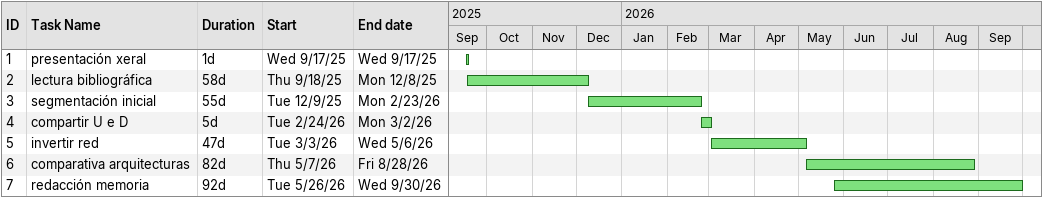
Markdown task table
| ID | Task | Duration | Start | Finish |
|---|---|---|---|---|
| 1 | presentación xeral | 1d | 2025-09-17 | 2025-09-17 |
| 2 | lectura bibliográfica | 58d | 2025-09-18 | 2025-12-08 |
| 3 | segmentación inicial | 55d | 2025-12-09 | 2026-02-23 |
| 4 | compartir U e D | 5d | 2026-02-24 | 2026-03-02 |
| 5 | invertir red | 47d | 2026-03-03 | 2026-05-06 |
| 6 | comparativa arquitecturas | 82d | 2026-05-07 | 2026-08-28 |
| 7 | redacción memoria | 92d | 2026-05-26 | 2026-09-30 |
